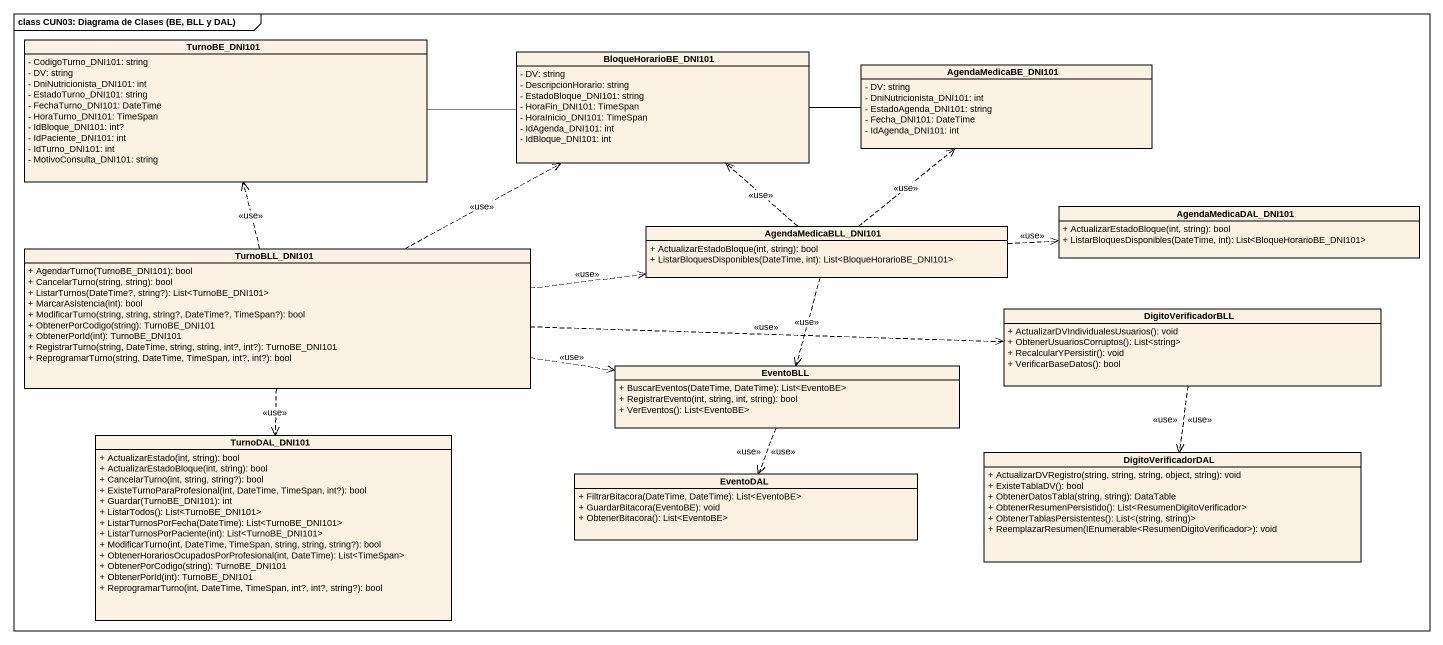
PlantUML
@startuml
mainframe class CUN03: Diagrama de Clases (BE, BLL y DAL)
hide circle
hide empty members
skinparam classAttributeIconSize 0
class TurnoBE_DNI101 {
  - CodigoTurno_DNI101: string
  - DV: string
  - DniNutricionista_DNI101: int
  - EstadoTurno_DNI101: string
  - FechaTurno_DNI101: DateTime
  - HoraTurno_DNI101: TimeSpan
  - IdBloque_DNI101: int?
  - IdPaciente_DNI101: int
  - IdTurno_DNI101: int
  - MotivoConsulta_DNI101: string
}
class BloqueHorarioBE_DNI101 {
  - DV: string
  - DescripcionHorario: string
  - EstadoBloque_DNI101: string
  - HoraFin_DNI101: TimeSpan
  - HoraInicio_DNI101: TimeSpan
  - IdAgenda_DNI101: int
  - IdBloque_DNI101: int
}
class AgendaMedicaBE_DNI101 {
  - DV: string
  - DniNutricionista_DNI101: int
  - EstadoAgenda_DNI101: string
  - Fecha_DNI101: DateTime
  - IdAgenda_DNI101: int
}
class AgendaMedicaBLL_DNI101 {
  + ActualizarEstadoBloque(int, string): bool
  + ListarBloquesDisponibles(DateTime, int): List<BloqueHorarioBE_DNI101>
}
class AgendaMedicaDAL_DNI101 {
  + ActualizarEstadoBloque(int, string): bool
  + ListarBloquesDisponibles(DateTime, int): List<BloqueHorarioBE_DNI101>
}
class TurnoBLL_DNI101 {
  + AgendarTurno(TurnoBE_DNI101): bool
  + CancelarTurno(string, string): bool
  + ListarTurnos(DateTime?, string?): List<TurnoBE_DNI101>
  + MarcarAsistencia(int): bool
  + ModificarTurno(string, string, string?, DateTime?, TimeSpan?): bool
  + ObtenerPorCodigo(string): TurnoBE_DNI101
  + ObtenerPorId(int): TurnoBE_DNI101
  + RegistrarTurno(string, DateTime, string, string, int?, int?): TurnoBE_DNI101
  + ReprogramarTurno(string, DateTime, TimeSpan, int?, int?): bool
}
class DigitoVerificadorBLL {
  + ActualizarDVIndividualesUsuarios(): void
  + ObtenerUsuariosCorruptos(): List<string>
  + RecalcularYPersistir(): void
  + VerificarBaseDatos(): bool
}
class EventoBLL {
  + BuscarEventos(DateTime, DateTime): List<EventoBE>
  + RegistrarEvento(int, string, int, string): bool
  + VerEventos(): List<EventoBE>
}
class TurnoDAL_DNI101 {
  + ActualizarEstado(int, string): bool
  + ActualizarEstadoBloque(int, string): bool
  + CancelarTurno(int, string, string?): bool
  + ExisteTurnoParaProfesional(int, DateTime, TimeSpan, int?): bool
  + Guardar(TurnoBE_DNI101): int
  + ListarTodos(): List<TurnoBE_DNI101>
  + ListarTurnosPorFecha(DateTime): List<TurnoBE_DNI101>
  + ListarTurnosPorPaciente(int): List<TurnoBE_DNI101>
  + ModificarTurno(int, DateTime, TimeSpan, string, string, string?): bool
  + ObtenerHorariosOcupadosPorProfesional(int, DateTime): List<TimeSpan>
  + ObtenerPorCodigo(string): TurnoBE_DNI101
  + ObtenerPorId(int): TurnoBE_DNI101
  + ReprogramarTurno(int, DateTime, TimeSpan, int?, int?, string?): bool
}
class EventoDAL {
  + FiltrarBitacora(DateTime, DateTime): List<EventoBE>
  + GuardarBitacora(EventoBE): void
  + ObtenerBitacora(): List<EventoBE>
}
class DigitoVerificadorDAL {
  + ActualizarDVRegistro(string, string, string, object, string): void
  + ExisteTablaDV(): bool
  + ObtenerDatosTabla(string, string): DataTable
  + ObtenerResumenPersistido(): List<ResumenDigitoVerificador>
  + ObtenerTablasPersistentes(): List<(string, string)>
  + ReemplazarResumen(IEnumerable<ResumenDigitoVerificador>): void
}
TurnoBE_DNI101 -right- BloqueHorarioBE_DNI101
BloqueHorarioBE_DNI101 -right- AgendaMedicaBE_DNI101
AgendaMedicaBLL_DNI101 .up.> BloqueHorarioBE_DNI101 : <<use>>
AgendaMedicaBLL_DNI101 .up.> AgendaMedicaBE_DNI101 : <<use>>
AgendaMedicaBLL_DNI101 .right.> AgendaMedicaDAL_DNI101 : <<use>>
AgendaMedicaBLL_DNI101 ..> EventoBLL : <<use>>
TurnoBLL_DNI101 .up.> TurnoBE_DNI101 : <<use>>
TurnoBLL_DNI101 .right.> BloqueHorarioBE_DNI101 : <<use>>
TurnoBLL_DNI101 .right.> AgendaMedicaBLL_DNI101 : <<use>>
TurnoBLL_DNI101 .right.> DigitoVerificadorBLL : <<use>>
TurnoBLL_DNI101 .right.> EventoBLL : <<use>>
TurnoBLL_DNI101 ..> TurnoDAL_DNI101 : <<use>>
DigitoVerificadorBLL ..> DigitoVerificadorDAL : <<use>>
DigitoVerificadorBLL ..> DigitoVerificadorDAL : <<use>>
EventoBLL ..> EventoDAL : <<use>>
EventoBLL ..> EventoDAL : <<use>>
@enduml
